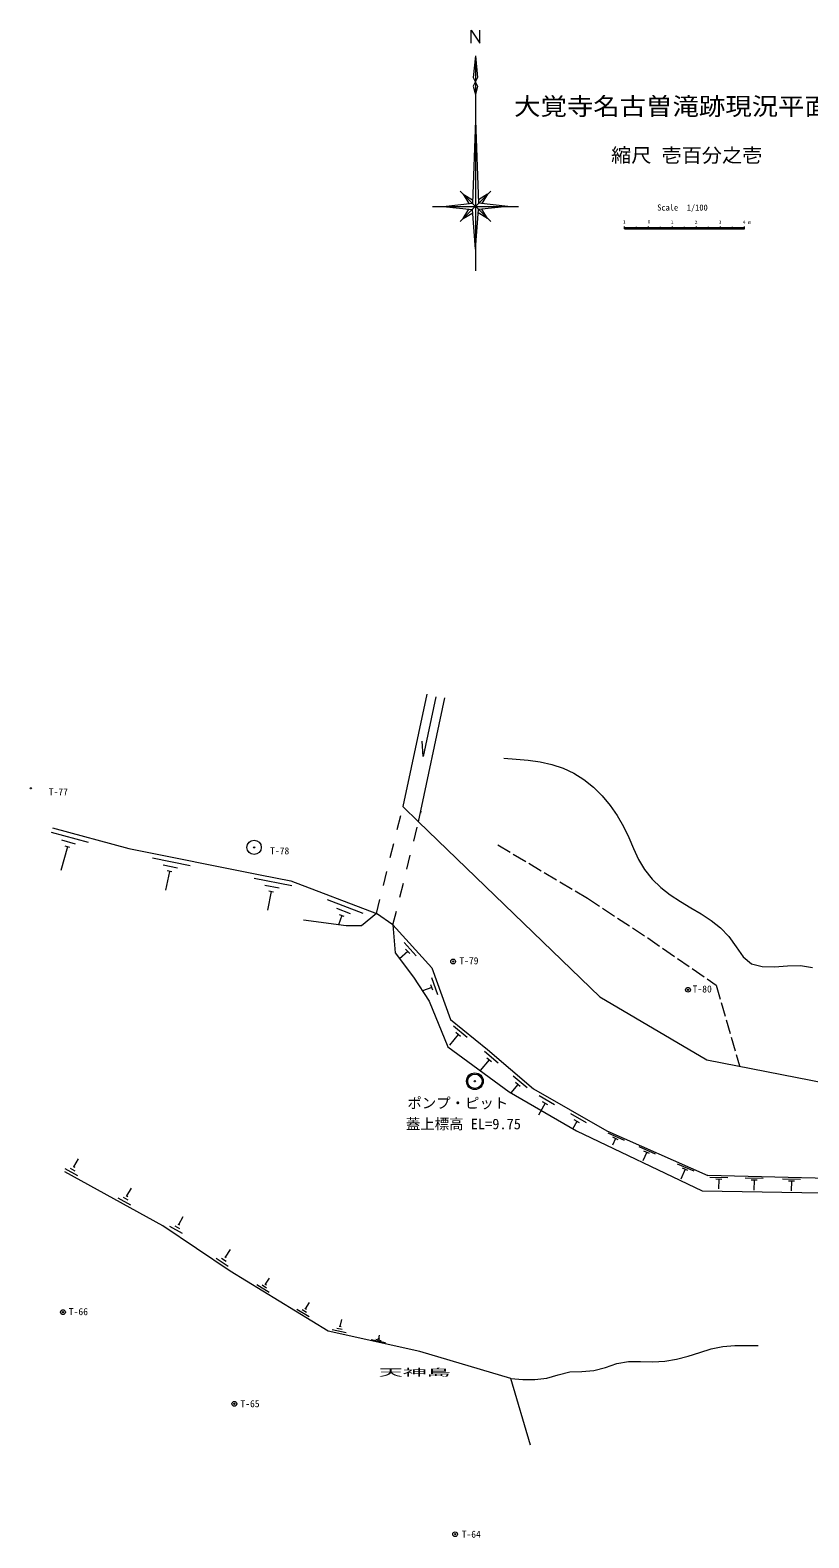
# Model space of a CAD drawing. Units: millimetres, scale not verified. Extents: x -13427 to 82914, y -7053 to 70496.
# Drawn here: x -13427 to 19015, y -6020 to 56851 of the extents above; entities that cross this region are included whole.
import ezdxf
from ezdxf.enums import TextEntityAlignment as Align

# ---------------------------------------------------------------- set-up
doc = ezdxf.new("R2010")
doc.units = ezdxf.units.MM
doc.header["$LTSCALE"] = 100
doc.header["$PDMODE"] = 32
doc.header["$PDSIZE"] = 50
doc.linetypes.add('DASHED', pattern=[7.5, 6, -1.5])
doc.linetypes.add('DASHED_SPACED', pattern=[12, 6, -6])
doc.layers.add('0-0通り芯', color=4, linetype='Continuous', lineweight=13)
doc.styles.add('ＭＳ ゴシック', font='')
doc.styles.get('ＭＳ ゴシック').set_extended_font_data('MS Gothic')

msp = doc.modelspace()

# ---------------------------------------------------------------- linework, layer by layer
at = {"layer": '0-0通り芯', "color": 3}
for p, q in [((4946.3, 56313), (4946.3, 56850.6)), ((4946.3, 56850.6), (5304.7, 56313)), ((5304.7, 56313), (5304.7, 56850.6)), ((5125.5, 55775.4), (5215.1, 54879.4)), ((5215.1, 54879.4), (5035.9, 54521)), ((5035.9, 54521), (5125.5, 54162.6)), ((5125.5, 53087.4), (5252.2, 49630.1)), ((4618.8, 50010.2), (5004.2, 49778.8)), ((5632.3, 50010.2), (5395.4, 49615.2)), ((3781.5, 49503.4), (4998.8, 49630.1)), ((4618.8, 48996.6), (4855.7, 49391.6)), ((5125.5, 47711.4), (4998.8, 49376.7)), ((5632.3, 48996.6), (5241.1, 49231.2)), ((6469.5, 49503.4), (5252.2, 49376.7)), ((3101.8, 29164.7), (2105.4, 24473.3)), ((2754.9, 23835), (3853, 29005.2)), ((3471.4, 29056.8), (2942.2, 26564.9)), ((2942.2, 26564.9), (2910.4, 27197.5)), ((2105.4, 24473.3), (2754.9, 23835)), ((-12492.4, 23583.8), (-9309.8, 22722.6)), ((2754.9, 23835), (10302.9, 16543.5)), ((-9309.8, 22722.6), (-3839, 21627.2)), ((-3839, 21627.2), (-2566.8, 21384.3)), ((-2566.8, 21384.3), (1001.2, 20018.4)), ((-264.3, 19499.4), (-2044.4, 19737.8)), ((370.7, 19504.9), (-264.3, 19499.4)), ((1001.2, 20018.4), (370.7, 19504.9)), ((1689.3, 19535.9), (1001.2, 20018.4)), ((1689.3, 19535.9), (1777.6, 18374.1)), ((1689.3, 19535.9), (3307.1, 17752.5)), ((1777.6, 18374.1), (2548.4, 17364.9)), ((3307.1, 17752.5), (4087.9, 15600.2)), ((2548.4, 17364.9), (3192.3, 16354.4)), ((3192.3, 16354.4), (3970.9, 14456.2)), ((10302.9, 16543.5), (14771, 13915.4)), ((4087.9, 15600.2), (5622.9, 14343.6)), ((3970.9, 14456.2), (6527.4, 12573.4)), ((5622.9, 14343.6), (7542.2, 12709.2)), ((14771, 13915.4), (19732.6, 12942.6)), ((7542.2, 12709.2), (10605.6, 10957.9)), ((6527.4, 12573.4), (9335.7, 10946.8)), ((9335.7, 10946.8), (14564.7, 8452.3)), ((10605.6, 10957.9), (14813.1, 9089.5)), ((-7902.4, 6986.2), (-11986.2, 9236.7)), ((34224.9, 8616.4), (14813.1, 9089.5)), ((14564.7, 8452.3), (33872.3, 8112.8)), ((-5091.9, 5105.7), (-7902.4, 6986.2)), ((-1005.9, 2601.2), (-5091.9, 5105.7)), ((2811.7, 1745.5), (-1005.9, 2601.2)), ((6592.9, 626.6), (2811.7, 1745.5)), ((7417.9, -2151.4), (6592.9, 626.6))]:
    msp.add_line(p, q, dxfattribs=at)
at = {"layer": '0-0通り芯'}
for p, q in [((5125.5, 55775.4), (5035.9, 54879.4)), ((5125.5, 55775.4), (5125.5, 46815.4)), ((5035.9, 54879.4), (5215.1, 54521)), ((5215.1, 54521), (5125.5, 54162.6)), ((5125.5, 53087.4), (4998.8, 49630.1)), ((5759.2, 50137.1), (4491.9, 48869.8)), ((4491.9, 50137.1), (5759.2, 48869.8)), ((4618.8, 50010.2), (4855.7, 49615.2)), ((5632.3, 50010.2), (5246.9, 49778.8)), ((3333.5, 49503.4), (6917.5, 49503.4)), ((3781.5, 49503.4), (4998.8, 49376.7)), ((4618.8, 48996.6), (5010, 49231.2)), ((5125.5, 47711.4), (5252.2, 49376.7)), ((6469.5, 49503.4), (5252.2, 49630.1)), ((5632.3, 48996.6), (5395.4, 49391.6)), ((11331.8, 48566.8), (11331.8, 48666.8)), ((11331.8, 48626.8), (16331.8, 48626.8)), ((11331.8, 48566.8), (16331.8, 48566.8)), ((11431.8, 48566.8), (11431.8, 48624.9)), ((11531.8, 48566.8), (11531.8, 48624.9)), ((11631.8, 48566.8), (11631.8, 48626.6)), ((11731.8, 48566.8), (11731.8, 48624.9)), ((11831.8, 48566.8), (11831.8, 48647.5)), ((11931.8, 48566.8), (11931.8, 48623.3)), ((12031.8, 48566.8), (12031.8, 48624.9)), ((12131.8, 48566.8), (12131.8, 48626.6)), ((12231.8, 48566.8), (12231.8, 48628.2)), ((12331.8, 48566.8), (12331.8, 48666.8)), ((12831.8, 48566.8), (12831.8, 48647.5)), ((13331.8, 48566.8), (13331.8, 48666.8)), ((13831.8, 48566.8), (13831.8, 48647.5)), ((13831.8, 48566.8), (13831.8, 48647.5)), ((13831.8, 48566.8), (13831.8, 48647.5)), ((13831.8, 48566.8), (13831.8, 48647.5)), ((14331.8, 48566.8), (14331.8, 48666.8)), ((14331.8, 48566.8), (14331.8, 48666.8)), ((14831.8, 48566.8), (14831.8, 48647.5)), ((15331.8, 48566.8), (15331.8, 48666.8)), ((15831.8, 48566.8), (15831.8, 48647.5)), ((16331.8, 48566.8), (16331.8, 48666.8)), ((-10998.6, 22972.4), (-12543, 23390.3)), ((-11875.3, 22795.2), (-12144.1, 21801.9)), ((-11533.4, 22909.9), (-12112.6, 23066.6)), ((-11778.7, 22769.1), (-11971.8, 22821.3)), ((-6763.1, 22008.7), (-8332, 22322.8)), ((-7292.6, 21910.8), (-7881, 22028.6)), ((-7626, 21773.6), (-7784.1, 20984.1)), ((-7528, 21753.9), (-7724.1, 21793.2)), ((-2527.8, 21173.3), (-4099.4, 21473.4)), ((-3056.5, 21070.6), (-3645.8, 21183.1)), ((-3388.7, 20930.4), (-3537.9, 20148.6)), ((-3290.4, 20911.7), (-3486.9, 20949.2)), ((450.6, 20015), (-1043.6, 20587.1)), ((-87.8, 20007), (-648.2, 20221.5)), ((-439.5, 19927.5), (-586.9, 19542.6)), ((-346.1, 19891.7), (-532.9, 19963.2)), ((2301.1, 18437.3), (1963.3, 18130.9)), ((2658.6, 18255.3), (2154.7, 18810.8)), ((2385.1, 18344.7), (2217.1, 18529.9)), ((3345.1, 16812), (3259.8, 17047)), ((3564.3, 16625.5), (3308.5, 17330.6)), ((3302.5, 16929.5), (2915.3, 16789)), ((4785.7, 14844.8), (4205.4, 15319.8)), ((4405.3, 14972.1), (4044.2, 14531)), ((4502, 14892.9), (4308.6, 15051.2)), ((5695, 13907.8), (5325.5, 13473.8)), ((6072.9, 13773.2), (5501.9, 14259.4)), ((5790.2, 13826.8), (5599.9, 13988.9)), ((7273.1, 12751.2), (6702.1, 13237.4)), ((6895.2, 12885.8), (6595.5, 12533.9)), ((6990.4, 12804.8), (6800, 12966.8)), ((8028.2, 12103.1), (7745.3, 11608.2)), ((8424.5, 12040.7), (7773.4, 12412.9)), ((8136.7, 12041), (7919.7, 12165.1)), ((9746, 11285.2), (9094.9, 11657.4)), ((9349.7, 11347.6), (9166.7, 11027.5)), ((9458.2, 11285.6), (9241.2, 11409.7)), ((11336.6, 10551.2), (10651.2, 10855.6)), ((10963.5, 10634.9), (10841.7, 10360.7)), ((11077.7, 10584.1), (10849.2, 10685.6)), ((12633.4, 9975.4), (11947.9, 10279.8)), ((12374.4, 10008.3), (12146, 10109.8)), ((-11634.3, 9470.9), (-11568.6, 9434.7)), ((-11601.5, 9452.8), (-11420.5, 9781.3)), ((12260.2, 10059.1), (12102.4, 9703.7)), ((14234.5, 9264.4), (13549, 9568.8)), ((-11984.9, 9378.7), (-11459.4, 9089.1)), ((-11760.3, 9397.7), (-11563.3, 9289.1)), ((13861.3, 9348), (13681.4, 8942.7)), ((13975.6, 9297.3), (13747.1, 9398.8)), ((15643.4, 8994.3), (14893.6, 9012.5)), ((15391.6, 8925.4), (15141.7, 8931.5)), ((15266.7, 8928.4), (15257, 8529.3)), ((17116.4, 8958.4), (16366.6, 8976.6)), ((16864.6, 8889.5), (16614.7, 8895.6)), ((16739.7, 8892.5), (16729.6, 8477.9)), ((18671.7, 8920.5), (17921.9, 8938.7)), ((18419.9, 8851.6), (18170, 8857.7)), ((18295, 8854.6), (18285.2, 8453.1)), ((-9552, 8180.7), (-9354.9, 8072.1)), ((-9425.9, 8254), (-9360.2, 8217.8)), ((-9393.1, 8235.9), (-9212.1, 8564.3)), ((-9776.5, 8161.7), (-9251, 7872.1)), ((-7621.1, 6973.9), (-7095.6, 6684.4)), ((-7396.6, 6992.9), (-7199.5, 6884.3)), ((-7270.6, 7066.2), (-7204.9, 7030)), ((-7237.7, 7048.1), (-7056.7, 7376.5)), ((-5318, 5708.2), (-5255.6, 5666.5)), ((-5286.8, 5687.3), (-5078.3, 5999)), ((-5675.2, 5646.4), (-5176.5, 5312.7)), ((-5449.8, 5646), (-5262.8, 5520.9)), ((-3978, 4540.2), (-3466.4, 4226.7)), ((-3765.9, 4527.5), (-3574, 4409.9)), ((-3649.6, 4573.6), (-3585.7, 4534.4)), ((-3617.7, 4554), (-3460.9, 4809.7)), ((-1952.3, 3533.2), (-1795.5, 3789)), ((-2312.6, 3519.5), (-1801.1, 3205.9)), ((-2100.5, 3506.8), (-1908.7, 3389.2)), ((-1984.3, 3552.8), (-1920.3, 3513.6)), ((-849.3, 2668.6), (-263.8, 2537.4)), ((-644.5, 2725.2), (-424.9, 2676)), ((-549.4, 2806.4), (-476.2, 2790)), ((-512.8, 2798.2), (-447.2, 3090.9)), ((785.4, 2251), (1370.9, 2119.7)), ((979.3, 2258.7), (1198.9, 2209.5)), ((1063.4, 2291.1), (1136.6, 2274.7)), ((1100, 2282.9), (1132.8, 2429.3))]:
    msp.add_line(p, q, dxfattribs=at)
at = {"layer": '0-0通り芯', "color": 3, "linetype": 'DASHED_SPACED'}
for p, q in [((1001.2, 20018.4), (2105.4, 24473.3)), ((1689.3, 19535.9), (2866.3, 24284.6))]:
    msp.add_line(p, q, dxfattribs=at)
at = {"layer": '0-0通り芯', "linetype": 'DASHED'}
for p, q in [((6058.7, 22874.4), (9793.9, 20652.2)), ((9793.9, 20652.2), (12302.6, 18993.8)), ((12302.6, 18993.8), (15159.4, 17025.7)), ((15159.4, 17025.7), (16123.2, 13656.3))]:
    msp.add_line(p, q, dxfattribs=at)
msp.add_lwpolyline([(6306.5, 26495.4), (6818.8, 26456.7), (7326.6, 26406.6), (7825.7, 26333.6), (8311.5, 26226.4), (8779.6, 26073.4), (9225.6, 25863.9), (9646.5, 25596.6), (10039.8, 25278.8), (10403.2, 24917.8), (10734.6, 24521), (11031.7, 24095.9), (11292.3, 23649.8), (11514, 23190.2), (11708, 22726.7), (11913.7, 22274), (12170.1, 21846.8), (12483.2, 21453.4), (12843.3, 21099.1), (13240.3, 20788.2), (13662.2, 20512.1), (14096.1, 20253.7), (14528.8, 19995.9), (14947.1, 19721.4), (15338, 19412.9), (15688.3, 19053.3), (15988.3, 18630.7), (16277, 18211.4), (16629.9, 17919.6), (17076.6, 17799.3), (17587.3, 17790.7), (18128.4, 17827.3), (18666.2, 17842.6), (19167.1, 17770.1)], dxfattribs=at)
at = {"layer": '0-0通り芯', "color": 3}
msp.add_lwpolyline([(6592.9, 626.6), (7099.2, 586.2), (7601.2, 578.5), (8094.5, 635.7), (8577, 772.7), (9060.9, 898.6), (9559.3, 914.7), (10055.1, 951.9), (10537.9, 1088.8), (11017.9, 1244), (11506.2, 1331.2), (12006.1, 1331.3), (12510.3, 1320.9), (13012.2, 1352), (13508.1, 1428.8), (13994.1, 1551.5), (14468.3, 1714.9), (14942.1, 1868.7), (15428.7, 1961.6), (15926.5, 2001.4), (16431.7, 2006.4), (16907.1, 1995.5)], dxfattribs=at)
for centre, radius in [((-4096.5, 22774.4), 300), ((5102.5, 13019.6), 350), ((5102.5, 13019.6), 300)]:
    msp.add_circle(centre, radius, dxfattribs=at)
at = {"layer": '0-0通り芯'}
for centre in [(4193.9, 18014.4), (13980.4, 16834.2), (-12061.1, 3391.9), (-4919.7, -430.5), (4277.1, -5869)]:
    msp.add_circle(centre, 100, dxfattribs=at)
at = {"layer": '0-0通り芯', "color": 7}
for p in [(-13402.1, 25235.5), (-4096.5, 22774.4), (4193.9, 18014.4), (13980.4, 16834.2), (5102.5, 13019.6), (-12061.1, 3391.9), (-4919.7, -430.5), (4277.1, -5869)]:
    msp.add_point(p, dxfattribs=at)

# ---------------------------------------------------------------- texts
at = {"layer": '0-0通り芯', "style": 'ＭＳ ゴシック'}
for s, height, width, p in [('大覚寺名古曽滝跡現況平面図', 733.1, 1.1, (6735.7, 53089.4)), ('縮尺 壱百分之壱', 586.5, 1.05, (10777.1, 51164.9))]:
    msp.add_text(s, height=height, dxfattribs=dict(at, width=width)).set_placement(p, align=Align.BOTTOM_LEFT)
at = {"layer": '0-0通り芯', "color": 3, "style": 'ＭＳ ゴシック'}
msp.add_text('Scale\u30001/100', height=256.6, dxfattribs=at).set_placement((12698.1, 49249.4), align=Align.BOTTOM_LEFT)
at = {"layer": '0-0通り芯', "color": 7, "style": 'ＭＳ ゴシック'}
for s, height, p in [('1', 146.6, (11266.2, 48737)), ('0', 146.6, (12300, 48745.7)), ('1', 146.6, (13260.5, 48724.1)), ('2', 146.6, (14260.8, 48717.7)), ('3', 146.6, (15261.1, 48724.1)), ('4 m', 146.6, (16260.5, 48724.1)), ('ポンプ・ピット', 439.9, (2291.3, 11758.3)), ('蓋上標高 EL=9.75', 439.9, (2227.6, 10887.1))]:
    msp.add_text(s, height=height, dxfattribs=at).set_placement(p, align=Align.BOTTOM_LEFT)
at = {"layer": '0-0通り芯', "color": 2, "style": 'ＭＳ ゴシック'}
for s, p in [('T-77', (-12652.8, 24850.8)), ('T-78', (-3429.6, 22393.5)), ('T-79', (4453.6, 17811.2)), ('T-80', (14174.3, 16632.9)), ('T-66', (-11816.6, 3178)), ('T-65', (-4667.1, -660.3)), ('T-64', (4550.6, -6103))]:
    msp.add_text(s, height=293.3, dxfattribs=at).set_placement(p, align=Align.BOTTOM_LEFT)
at = {"layer": '0-0通り芯', "color": 3, "style": 'ＭＳ ゴシック', "width": 2.5}
msp.add_text('天神島', height=293.3, dxfattribs=at).set_placement((1097.7, 640.8), align=Align.BOTTOM_LEFT)

doc.saveas('drawing.dxf')
